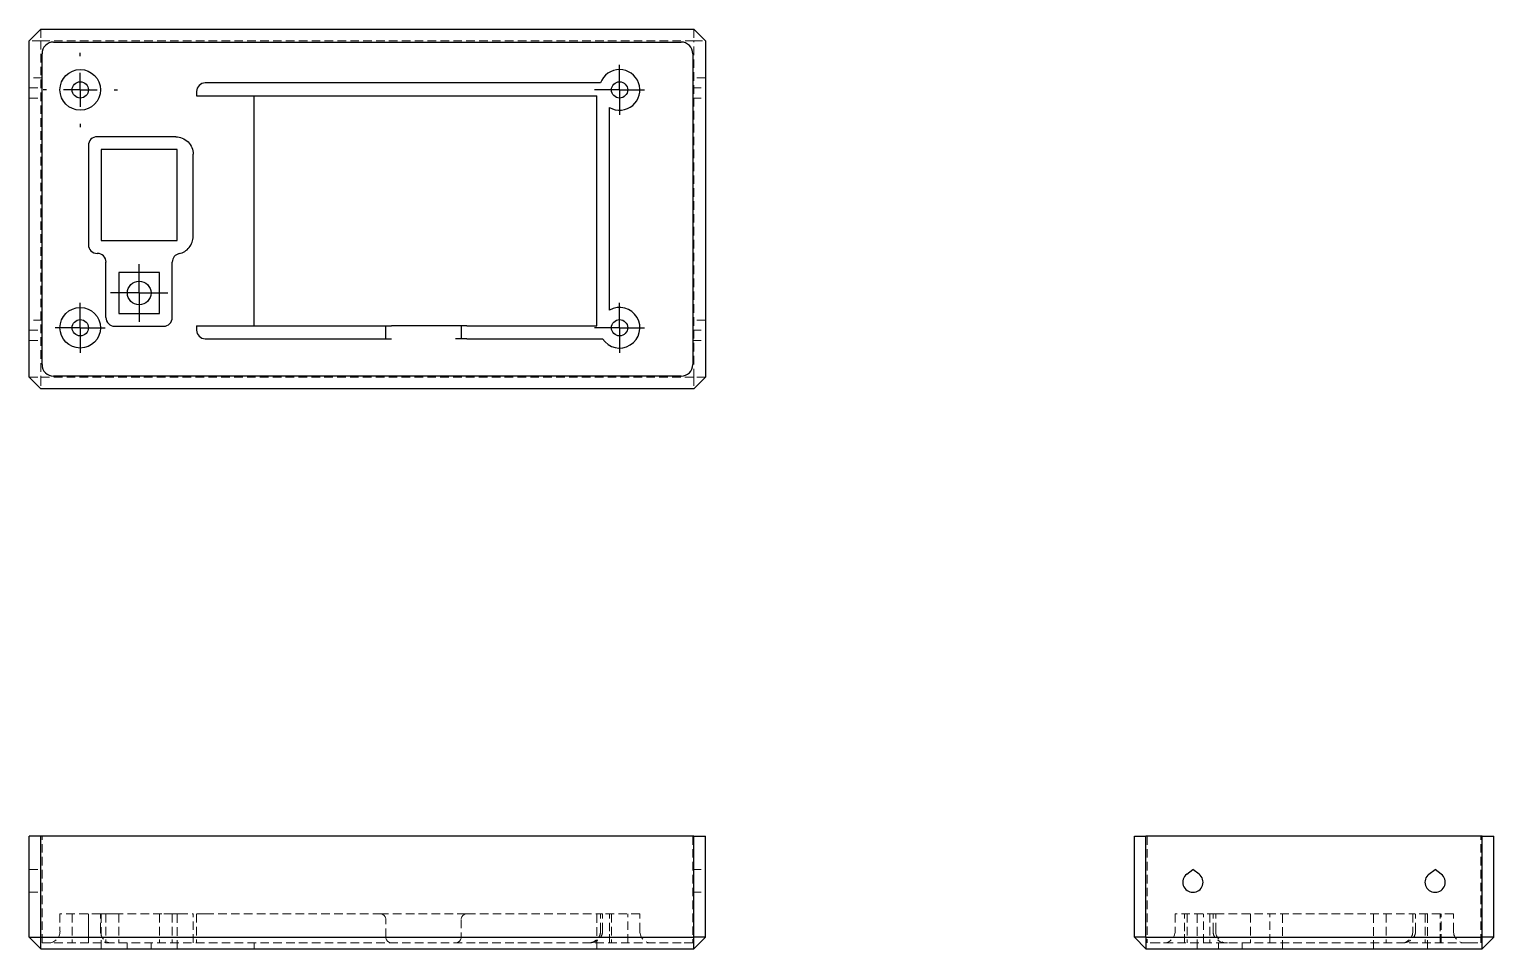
# Model space of a CAD drawing. Header units: millimetres. Extents: x 33 to 250, y 49 to 185.
import ezdxf

# ---------------------------------------------------------------- set-up
doc = ezdxf.new("R2010")
doc.units = ezdxf.units.MM
doc.linetypes.add('HIDDEN', pattern=[1.905, 1.27, -0.635])
doc.layers.add('10', color=7, linetype='Continuous')

# ---------------------------------------------------------------- blocks, each defined once
blk = doc.blocks.new('SW_CENTERMARKSYMBOL_0')
at = {"layer": '10', "color": 0}
for p, q in [((0, 5), (0, 5.5)), ((0, 0), (0, 2.5)), ((-5, 0), (-5.5, 0)), ((0, 0), (-2.5, 0)), ((0, 0), (0, -2.5)), ((0, 0), (2.5, 0)), ((5, 0), (5.5, 0)), ((0, -5), (0, -5.5))]:
    blk.add_line(p, q, dxfattribs=at)
blk = doc.blocks.new('SW_CENTERMARKSYMBOL_1')
at = {"layer": '10', "color": 0}
for p, q in [((0, 2.5), (0, 3.7)), ((0, 0), (0, 2.5)), ((-2.5, 0), (-3.7, 0)), ((0, 0), (-2.5, 0)), ((0, 0), (0, -2.5)), ((0, 0), (2.5, 0)), ((2.5, 0), (3.7, 0)), ((0, -2.5), (0, -3.7))]:
    blk.add_line(p, q, dxfattribs=at)
blk = doc.blocks.new('SW_CENTERMARKSYMBOL_2')
at = {"layer": '10', "color": 0}
for p, q in [((0, 2.5), (0, 3.7)), ((0, 0), (0, 2.5)), ((-2.5, 0), (-3.7, 0)), ((0, 0), (-2.5, 0)), ((0, 0), (0, -2.5)), ((0, 0), (2.5, 0)), ((2.5, 0), (3.7, 0)), ((0, -2.5), (0, -3.7))]:
    blk.add_line(p, q, dxfattribs=at)
blk = doc.blocks.new('SW_CENTERMARKSYMBOL_3')
at = {"layer": '10', "color": 0}
for p, q in [((0, 2.5), (0, 3.7)), ((0, 0), (0, 2.5)), ((-2.5, 0), (-3.7, 0)), ((0, 0), (-2.5, 0)), ((0, 0), (0, -2.5)), ((0, 0), (2.5, 0)), ((2.5, 0), (3.7, 0)), ((0, -2.5), (0, -3.7))]:
    blk.add_line(p, q, dxfattribs=at)
blk = doc.blocks.new('SW_CENTERMARKSYMBOL_4')
at = {"layer": '10', "color": 0}
for p, q in [((0, 2.5), (0, 4.25)), ((0, 0), (0, 2.5)), ((-2.5, 0), (-4.25, 0)), ((0, 0), (-2.5, 0)), ((0, 0), (0, -2.5)), ((0, 0), (2.5, 0)), ((2.5, 0), (4.25, 0)), ((0, -2.5), (0, -4.25))]:
    blk.add_line(p, q, dxfattribs=at)

msp = doc.modelspace()

# ---------------------------------------------------------------- linework, layer by layer
at = {"color": 7, "linetype": 'Continuous', "lineweight": 25}
for p, q in [((33, 182.86), (34.72, 184.57)), ((34.72, 184.57), (131.28, 184.57)), ((133, 182.86), (131.28, 184.57)), ((33, 133.14), (33, 182.86)), ((36.6, 182.69), (129.4, 182.69)), ((133, 182.86), (133, 133.14)), ((34.89, 135.03), (34.89, 180.97)), ((131.11, 180.97), (131.11, 135.03)), ((117.48, 176.65), (59.03, 176.65)), ((57.75, 175.36), (57.75, 174.76)), ((57.75, 174.76), (116.92, 174.76)), ((66.24, 140.72), (66.24, 174.76)), ((116.92, 140.72), (116.92, 174.76)), ((118.81, 143.06), (118.81, 173.02)), ((41.74, 167.4), (41.74, 152.74)), ((54.66, 168.69), (43.03, 168.69)), ((54.86, 166.8), (43.63, 166.8)), ((43.63, 166.8), (43.63, 153.34)), ((54.86, 153.34), (54.86, 166.8)), ((57.23, 153.95), (57.23, 166.12)), ((43.63, 153.34), (54.86, 153.34)), ((43.03, 151.45), (43.06, 151.45)), ((44.34, 141.98), (44.34, 150.16)), ((54.15, 141.98), (54.15, 150.16)), ((52.26, 148.61), (46.23, 148.61)), ((46.23, 148.61), (46.23, 142.58)), ((52.26, 142.58), (52.26, 148.61)), ((46.23, 142.58), (52.26, 142.58)), ((45.63, 140.7), (52.86, 140.7)), ((57.75, 140.72), (57.75, 140.12)), ((57.75, 140.72), (84.87, 140.72)), ((59.03, 138.83), (84.87, 138.83)), ((84.87, 140.72), (85.73, 140.72)), ((84.87, 138.83), (85.73, 138.83)), ((85.73, 138.83), (85.73, 140.72)), ((85.73, 140.72), (86.59, 140.72)), ((85.73, 138.83), (86.59, 138.83)), ((96.02, 140.72), (86.59, 140.72)), ((96.88, 140.72), (96.02, 140.72)), ((96.88, 138.83), (96.02, 138.83)), ((96.88, 140.72), (96.88, 138.83)), ((97.73, 140.72), (96.88, 140.72)), ((97.73, 138.83), (96.88, 138.83)), ((97.73, 140.72), (116.92, 140.72)), ((97.73, 138.83), (117.78, 138.83)), ((34.72, 131.43), (33, 133.14)), ((129.4, 133.31), (36.6, 133.31)), ((131.28, 131.43), (133, 133.14)), ((131.28, 131.43), (34.72, 131.43)), ((33, 50.4), (33, 65.32)), ((34.72, 65.32), (33, 65.32)), ((34.72, 50.4), (34.72, 65.32)), ((131.28, 65.32), (34.72, 65.32)), ((131.28, 50.4), (131.28, 65.32)), ((131.28, 65.32), (133, 65.32)), ((133, 50.4), (133, 65.32)), ((196.43, 50.4), (196.43, 65.32)), ((196.43, 65.32), (198.14, 65.32)), ((198.14, 50.4), (198.14, 65.32)), ((247.86, 65.32), (198.14, 65.32)), ((247.86, 50.4), (247.86, 65.32)), ((247.86, 65.32), (249.57, 65.32)), ((249.57, 50.4), (249.57, 65.32)), ((204.18, 59.71), (205.09, 60.41)), ((206, 59.71), (205.09, 60.41)), ((240, 59.71), (240.91, 60.41)), ((241.82, 59.71), (240.91, 60.41)), ((33, 50.4), (34.72, 50.4)), ((33, 50.4), (34.72, 48.68)), ((34.72, 50.4), (131.28, 50.4)), ((34.72, 48.68), (34.72, 50.4)), ((133, 50.4), (131.28, 50.4)), ((131.28, 48.68), (131.28, 50.4)), ((133, 50.4), (131.28, 48.68)), ((198.14, 48.68), (196.43, 50.4)), ((198.14, 50.4), (196.43, 50.4)), ((198.14, 50.4), (247.86, 50.4)), ((198.14, 50.4), (198.14, 48.68)), ((247.86, 48.68), (247.86, 50.4)), ((249.57, 50.4), (247.86, 50.4)), ((249.57, 50.4), (247.86, 48.68)), ((34.72, 48.68), (131.28, 48.68)), ((198.14, 48.68), (247.86, 48.68))]:
    msp.add_line(p, q, dxfattribs=at)
at = {"color": 7, "linetype": 'HIDDEN', "lineweight": 18}
for p, q in [((34.72, 184.57), (34.72, 182.86)), ((131.28, 184.57), (131.28, 182.86)), ((34.72, 182.86), (33, 182.86)), ((34.72, 182.86), (34.72, 133.14)), ((131.28, 182.86), (34.72, 182.86)), ((131.28, 182.86), (133, 182.86)), ((131.28, 133.14), (131.28, 182.86)), ((34.89, 177.41), (33, 177.41)), ((33, 175.91), (34.89, 175.91)), ((133, 177.41), (131.11, 177.41)), ((131.11, 175.91), (133, 175.91)), ((33, 174.41), (34.89, 174.41)), ((131.11, 174.41), (133, 174.41)), ((34.89, 141.59), (33, 141.59)), ((133, 141.59), (131.11, 141.59)), ((33, 140.09), (34.89, 140.09)), ((131.11, 140.09), (133, 140.09)), ((33, 138.59), (34.89, 138.59)), ((131.11, 138.59), (133, 138.59)), ((33, 133.14), (34.72, 133.14)), ((34.72, 133.14), (34.72, 131.43)), ((34.72, 133.14), (131.28, 133.14)), ((133, 133.14), (131.28, 133.14)), ((131.28, 133.14), (131.28, 131.43)), ((34.89, 49.54), (34.89, 65.32)), ((131.11, 65.32), (131.11, 49.54)), ((198.31, 65.32), (198.31, 49.54)), ((247.69, 49.54), (247.69, 65.32)), ((33, 60.41), (34.89, 60.41)), ((131.11, 60.41), (133, 60.41)), ((33, 57.02), (34.89, 57.02)), ((131.11, 57.02), (133, 57.02)), ((43.54, 53.83), (37.54, 53.83)), ((37.54, 53.83), (37.54, 51.25)), ((39.34, 53.83), (39.34, 49.54)), ((41.74, 53.83), (41.74, 49.54)), ((41.74, 49.54), (41.74, 53.83)), ((44.34, 53.83), (43.54, 53.83)), ((43.54, 51.25), (43.54, 53.83)), ((43.63, 48.68), (43.63, 53.83)), ((44.34, 53.83), (44.34, 49.54)), ((45.63, 53.83), (44.34, 53.83)), ((45.63, 53.83), (52.86, 53.83)), ((46.23, 53.83), (46.23, 49.54)), ((52.26, 53.83), (52.26, 49.54)), ((54.15, 53.83), (52.86, 53.83)), ((54.15, 53.83), (54.15, 49.54)), ((55.18, 53.83), (54.15, 53.83)), ((54.86, 48.68), (54.86, 53.83)), ((57.23, 49.54), (57.23, 53.83)), ((57.75, 53.83), (57.75, 49.54)), ((59.03, 53.83), (57.75, 53.83)), ((59.03, 53.83), (84.87, 53.83)), ((84.87, 53.83), (97.73, 53.83)), ((85.73, 50.4), (85.73, 52.97)), ((96.88, 52.97), (96.88, 50.4)), ((97.73, 53.83), (117.78, 53.83)), ((116.92, 48.68), (116.92, 53.83)), ((117.48, 51.25), (117.48, 53.83)), ((117.78, 51.25), (117.78, 53.83)), ((123.3, 53.83), (117.78, 53.83)), ((118.81, 51.25), (118.81, 53.83)), ((119.1, 53.83), (119.1, 49.54)), ((121.5, 49.54), (121.5, 53.83)), ((123.3, 51.25), (123.3, 53.83)), ((208.46, 53.83), (202.46, 53.83)), ((202.46, 53.83), (202.46, 51.25)), ((203.83, 51.25), (203.83, 53.83)), ((204.26, 53.83), (204.26, 49.54)), ((205.7, 53.83), (205.7, 49.54)), ((205.72, 48.68), (205.72, 53.83)), ((206.66, 49.54), (206.66, 53.83)), ((207.58, 53.83), (207.58, 49.54)), ((208.06, 51.25), (208.06, 53.83)), ((208.46, 53.83), (237.62, 53.83)), ((208.46, 51.25), (208.46, 53.83)), ((213.61, 53.83), (213.61, 49.54)), ((216.45, 49.54), (216.45, 53.83)), ((218.34, 48.68), (218.34, 53.83)), ((231.8, 48.68), (231.8, 53.83)), ((233.69, 53.83), (233.69, 49.54)), ((243.62, 53.83), (237.62, 53.83)), ((237.62, 53.83), (237.62, 51.25)), ((238.02, 51.25), (238.02, 53.83)), ((239.42, 53.83), (239.42, 49.54)), ((239.76, 48.68), (239.76, 53.83)), ((241.65, 51.25), (241.65, 53.83)), ((241.82, 49.54), (241.82, 53.83)), ((243.62, 51.25), (243.62, 53.83)), ((34.89, 49.54), (36.6, 49.54)), ((129.4, 49.54), (36.6, 49.54)), ((44.34, 49.54), (44.17, 49.65)), ((47.49, 49.54), (47.49, 48.68)), ((51, 48.68), (51, 49.54)), ((66.24, 48.68), (66.24, 49.54)), ((131.11, 49.54), (129.4, 49.54)), ((200.03, 49.54), (198.31, 49.54)), ((245.97, 49.54), (200.03, 49.54)), ((205.91, 49.54), (205.75, 49.54)), ((208.85, 49.54), (208.85, 48.68)), ((212.35, 48.68), (212.35, 49.54)), ((245.97, 49.54), (247.69, 49.54))]:
    msp.add_line(p, q, dxfattribs=at)
at = {"color": 7, "linetype": 'HIDDEN', "lineweight": 18, "flags": 128}
msp.add_lwpolyline([(44.34, 49.54), (44.34, 49.54)], dxfattribs=at)
at = {"color": 7, "linetype": 'Continuous', "lineweight": 25}
for centre, radius in [((40.54, 175.62), 3), ((40.54, 175.62), 1.2), ((120.3, 175.62), 1.2), ((49.25, 145.6), 1.75), ((40.54, 140.46), 3), ((40.54, 140.46), 1.2), ((120.3, 140.46), 1.2)]:
    msp.add_circle(centre, radius, dxfattribs=at)
for centre, radius, start, end in [((36.6, 180.97), 1.72, 90, 180), ((129.4, 180.97), 1.72, 0, 90), ((120.3, 175.62), 3, 240.1954, 159.949), ((59.03, 175.36), 1.29, 90, 180), ((43.03, 167.4), 1.29, 90, 180), ((43.03, 152.74), 1.29, 180, 270), ((43.06, 150.16), 1.29, 0, 90), ((55.44, 150.16), 1.29, 101.5882, 180), ((120.3, 140.46), 3, 212.8784, 119.8047), ((45.63, 141.98), 1.29, 180, 270), ((52.86, 141.98), 1.29, 270, 0), ((59.03, 140.12), 1.29, 180, 270), ((36.6, 135.03), 1.72, 180, 270), ((129.4, 135.03), 1.72, 270, 0), ((205.09, 58.52), 1.5, 127.3491, 52.6509), ((240.91, 58.52), 1.5, 127.3491, 52.6509)]:
    msp.add_arc(centre, radius, start, end, dxfattribs=at)
at = {"color": 7, "linetype": 'HIDDEN', "lineweight": 18}
for centre, radius, start, end in [((84.87, 52.97), 0.858, 0, 90), ((97.73, 52.97), 0.858, 90, 180), ((35.83, 51.25), 1.72, 270, 0), ((45.26, 51.25), 1.72, 180, 270), ((86.59, 50.4), 0.858, 180, 270), ((96.02, 50.4), 0.858, 270, 0), ((125.02, 51.25), 1.72, 180, 270), ((200.74, 51.25), 1.72, 270, 0), ((210.18, 51.25), 1.72, 180, 270), ((235.9, 51.25), 1.72, 270, 0), ((245.34, 51.25), 1.72, 180, 270)]:
    msp.add_arc(centre, radius, start, end, dxfattribs=at)
at = {"color": 7, "linetype": 'Continuous', "lineweight": 25}
for points in [[(54.66, 168.69), (54.98, 168.69), (55.31, 168.63), (55.94, 168.37), (56.23, 168.18), (56.72, 167.69), (56.92, 167.4), (57.17, 166.77), (57.23, 166.43), (57.23, 166.12)], [(55.18, 151.43), (55.45, 151.48), (55.73, 151.59), (56.23, 151.89), (56.46, 152.09), (56.84, 152.55), (56.99, 152.82), (57.19, 153.38), (57.23, 153.67), (57.23, 153.95)]]:
    msp.add_open_spline(points, degree=3, knots=[0, 0, 0, 0, 0.25, 0.25, 0.5, 0.5, 0.75, 0.75, 1, 1, 1, 1], dxfattribs=at)
at = {"color": 7, "linetype": 'HIDDEN', "lineweight": 18}
for points, knots in [([(55.18, 53.83), (55.45, 53.83), (55.73, 53.83), (56.23, 53.83), (56.46, 53.83), (56.84, 53.83), (56.99, 53.83), (57.19, 53.83), (57.23, 53.83), (57.23, 53.83)], [0, 0, 0, 0, 0.25, 0.25, 0.5, 0.5, 0.75, 0.75, 1, 1, 1, 1]), ([(115.7, 49.54), (115.93, 49.54), (116.16, 49.58), (116.58, 49.75), (116.78, 49.88), (117.11, 50.19), (117.25, 50.38), (117.43, 50.8), (117.48, 51.03), (117.48, 51.25)], [0, 0, 0, 0, 0.25, 0.25, 0.5, 0.5, 0.75, 0.75, 1, 1, 1, 1]), ([(115.88, 49.54), (116.35, 49.54), (116.82, 49.72), (117.36, 50.18), (117.51, 50.37), (117.72, 50.79), (117.78, 51.02), (117.78, 51.25)], [0, 0, 0, 0, 0.5, 0.5, 0.75, 0.75, 1, 1, 1, 1]), ([(118.81, 49.54), (118.81, 49.54), (118.81, 49.72), (118.81, 50.18), (118.81, 50.37), (118.81, 50.79), (118.81, 51.02), (118.81, 51.25)], [0, 0, 0, 0, 0.5, 0.5, 0.75, 0.75, 1, 1, 1, 1]), ([(203.83, 49.54), (203.83, 49.54), (203.83, 49.72), (203.83, 50.18), (203.83, 50.37), (203.83, 50.79), (203.83, 51.02), (203.83, 51.25)], [0, 0, 0, 0, 0.5, 0.5, 0.75, 0.75, 1, 1, 1, 1]), ([(209.93, 49.54), (209.46, 49.54), (209, 49.72), (208.47, 50.18), (208.32, 50.37), (208.12, 50.79), (208.06, 51.02), (208.06, 51.25)], [0, 0, 0, 0, 0.5, 0.5, 0.75, 0.75, 1, 1, 1, 1]), ([(236.15, 49.54), (236.62, 49.54), (237.08, 49.72), (237.61, 50.18), (237.76, 50.37), (237.96, 50.79), (238.02, 51.02), (238.02, 51.25)], [0, 0, 0, 0, 0.5, 0.5, 0.75, 0.75, 1, 1, 1, 1]), ([(241.65, 49.54), (241.65, 49.54), (241.65, 49.58), (241.65, 49.75), (241.65, 49.88), (241.65, 50.19), (241.65, 50.38), (241.65, 50.8), (241.65, 51.03), (241.65, 51.25)], [0, 0, 0, 0, 0.25, 0.25, 0.5, 0.5, 0.75, 0.75, 1, 1, 1, 1]), ([(44.14, 49.64), (44.18, 49.62), (44.25, 49.58), (44.33, 49.55), (44.37, 49.53)], [0, 0, 0, 0, 0.496947, 1, 1, 1, 1]), ([(44.37, 49.54), (44.37, 49.54), (44.4, 49.54), (44.57, 49.54), (44.87, 49.54), (45.13, 49.54), (45.25, 49.54)], [0, 0, 0, 0, 0.142579, 0.436283, 0.729986, 1, 1, 1, 1])]:
    msp.add_open_spline(points, degree=3, knots=knots, dxfattribs=at)

# ---------------------------------------------------------------- block references
at = {"layer": '10'}
for name, p in [('SW_CENTERMARKSYMBOL_0', (40.54, 175.62)), ('SW_CENTERMARKSYMBOL_2', (120.3, 175.62)), ('SW_CENTERMARKSYMBOL_4', (49.25, 145.6)), ('SW_CENTERMARKSYMBOL_1', (40.54, 140.46)), ('SW_CENTERMARKSYMBOL_3', (120.3, 140.46))]:
    msp.add_blockref(name, p, dxfattribs=at)

doc.saveas('drawing.dxf')
